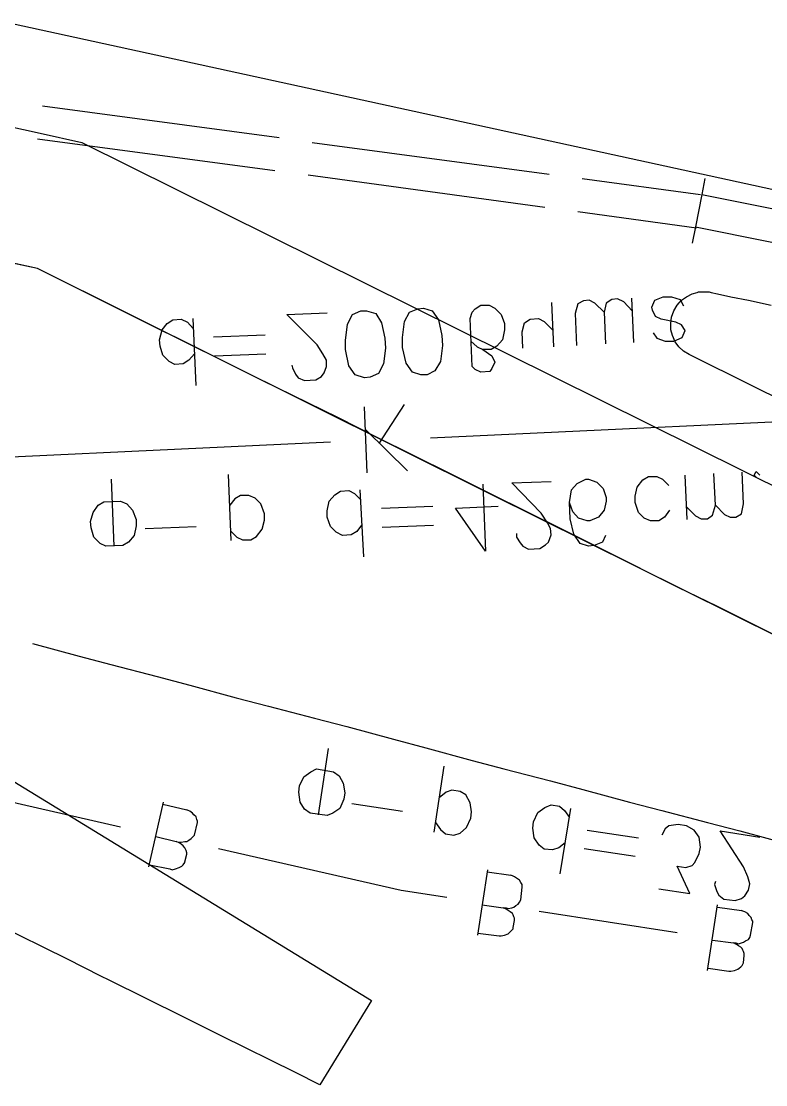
# Model space of a CAD drawing. Header units: metres. Extents: x 120 to 577, y 4 to 268.
# Drawn here: x 206.19 to 224.64, y 19.87 to 46.22 of the extents above; entities that cross this region are included whole.
import ezdxf

# ---------------------------------------------------------------- set-up
doc = ezdxf.new("R2010")
doc.units = ezdxf.units.M
for name, color, linetype in [('BOUNDARY', 7, 'Continuous'), ('BUILDING', 7, 'Continuous'), ('CURB', 7, 'Continuous'), ('ELECTR_CABLE', 7, 'Continuous'), ('GRASS', 7, 'Continuous'), ('SEWER', 7, 'Continuous'), ('WATER_PIPELINE', 7, 'Continuous')]:
    doc.layers.add(name, color=color, linetype=linetype)

msp = doc.modelspace()

# ---------------------------------------------------------------- linework, layer by layer
at = {"layer": 'BOUNDARY'}
msp.add_lwpolyline([(225.315, 30.785), (223.429, 31.728), (222.486, 32.182), (220.617, 33.125), (219.674, 33.597), (217.805, 34.522), (216.862, 34.994), (214.976, 35.92), (214.05, 36.391), (212.164, 37.317), (211.221, 37.788), (209.352, 38.714), (208.409, 39.186), (206.593, 40.094), (205.266, 40.373)], dxfattribs=at)
at = {"layer": 'BUILDING'}
msp.add_lwpolyline([(151.407, 60.816), (214.874, 21.957), (213.594, 19.866), (212.991, 20.168), (211.148, 21.081), (211.097, 21.106), (210.204, 21.553), (208.368, 22.454), (208.167, 22.554), (207.341, 22.975), (205.556, 23.851)], dxfattribs=at)
at = {"layer": 'CURB'}
msp.add_lwpolyline([(206.471, 30.802), (207.623, 30.488), (208.409, 30.278), (209.562, 29.981), (210.365, 29.772), (211.518, 29.458), (212.321, 29.248), (213.457, 28.951), (214.26, 28.741), (215.413, 28.427), (216.216, 28.218), (217.369, 27.903), (218.155, 27.694), (219.307, 27.397), (220.111, 27.187), (221.263, 26.873), (222.067, 26.663), (223.202, 26.366), (224.005, 26.157), (225.158, 25.842)], dxfattribs=at)
at = {"layer": 'ELECTR_CABLE'}
for points in [[(206.715, 44.128), (212.583, 43.342)], [(206.593, 43.307), (212.479, 42.521)], [(213.404, 43.22), (219.272, 42.434)], [(213.299, 42.417), (219.168, 41.613)], [(220.093, 42.329), (223.027, 41.928)], [(223.132, 42.329), (223.062, 41.928), (223.062, 41.928), (222.905, 41.124), (222.905, 41.124), (222.818, 40.722)], [(223.062, 41.928), (235.847, 39.378)], [(219.989, 41.508), (222.923, 41.107)], [(222.905, 41.124), (235.689, 38.557)]]:
    msp.add_lwpolyline(points, dxfattribs=at)
at = {"layer": 'GRASS'}
for points in [[(259.127, 87.162), (255.6, 70.36), (251.129, 49.123), (250.639, 46.538), (249.522, 40.6), (248.771, 36.583), (231.463, 40.6), (204.218, 46.538)], [(199.52, 45.019), (206.663, 43.447), (207.693, 43.22), (225.245, 34.505)], [(238.222, 24.375), (217.823, 34.505), (206.593, 40.094), (202.925, 40.897)], [(231.079, 33.824), (222.958, 37.858), (222.748, 37.963), (222.608, 38.05), (222.486, 38.155), (222.399, 38.277), (222.329, 38.435), (222.294, 38.574), (222.294, 38.731), (222.311, 38.889), (222.364, 39.046), (222.451, 39.186), (222.556, 39.308), (222.678, 39.395), (222.818, 39.465), (222.94, 39.5), (222.975, 39.517), (223.237, 39.517), (223.289, 39.5), (223.447, 39.465), (223.778, 39.395), (224.215, 39.308), (224.774, 39.186)]]:
    msp.add_lwpolyline(points, dxfattribs=at)
at = {"layer": 'SEWER'}
for points in [[(220.635, 39.011), (220.408, 39.238), (220.408, 39.238), (220.268, 39.308), (220.268, 39.308), (220.128, 39.29), (220.128, 39.29), (219.989, 39.22), (219.989, 39.22), (219.919, 38.976), (219.919, 38.976), (219.954, 38.19)], [(221.333, 39.046), (221.124, 39.273), (221.124, 39.273), (220.967, 39.343), (220.967, 39.343), (220.827, 39.325), (220.827, 39.325), (220.687, 39.238), (220.687, 39.238), (220.635, 39.011), (220.635, 39.011), (220.67, 38.225)], [(221.316, 39.36), (221.368, 38.26)], [(221.857, 38.504), (221.945, 38.365), (221.945, 38.365), (222.154, 38.295), (222.154, 38.295), (222.364, 38.295), (222.364, 38.295), (222.573, 38.382), (222.573, 38.382), (222.643, 38.557), (222.643, 38.557), (222.556, 38.697), (222.556, 38.697), (222.416, 38.766), (222.416, 38.766), (222.049, 38.836), (222.049, 38.836), (221.91, 38.906), (221.91, 38.906), (221.84, 39.063), (221.84, 39.063), (221.822, 39.133), (221.822, 39.133), (221.892, 39.308), (221.892, 39.308), (222.102, 39.395), (222.102, 39.395), (222.311, 39.395), (222.311, 39.395), (222.521, 39.325), (222.521, 39.325), (222.608, 39.168)], [(214.697, 37.387), (214.47, 37.457), (214.47, 37.457), (214.312, 37.684), (214.312, 37.684), (214.225, 38.085), (214.225, 38.085), (214.225, 38.312), (214.225, 38.312), (214.277, 38.714), (214.277, 38.714), (214.4, 38.959), (214.4, 38.959), (214.609, 39.046), (214.609, 39.046), (214.749, 39.046), (214.749, 39.046), (214.976, 38.976), (214.976, 38.976), (215.116, 38.749), (215.116, 38.749), (215.203, 38.365), (215.203, 38.365), (215.221, 38.12), (215.221, 38.12), (215.168, 37.736), (215.168, 37.736), (215.046, 37.491), (215.046, 37.491), (214.836, 37.404), (214.836, 37.404), (214.697, 37.387)], [(216.094, 37.457), (215.884, 37.526), (215.884, 37.526), (215.727, 37.753), (215.727, 37.753), (215.64, 38.138), (215.64, 38.138), (215.64, 38.382), (215.64, 38.382), (215.692, 38.784), (215.692, 38.784), (215.814, 39.011), (215.814, 39.011), (216.024, 39.098), (216.024, 39.098), (216.164, 39.116), (216.164, 39.116), (216.373, 39.046), (216.373, 39.046), (216.53, 38.819), (216.53, 38.819), (216.618, 38.435), (216.618, 38.435), (216.635, 38.19), (216.635, 38.19), (216.583, 37.788), (216.583, 37.788), (216.443, 37.561), (216.443, 37.561), (216.251, 37.457), (216.251, 37.457), (216.094, 37.457)], [(217.334, 38.295), (217.491, 38.155), (217.491, 38.155), (217.631, 38.085), (217.631, 38.085), (217.858, 37.928), (217.858, 37.928), (217.928, 37.771), (217.928, 37.771), (217.858, 37.614), (217.858, 37.614), (217.805, 37.544), (217.805, 37.544), (217.578, 37.526), (217.578, 37.526), (217.439, 37.596), (217.439, 37.596), (217.369, 37.666), (217.369, 37.666), (217.316, 38.854), (217.316, 38.854), (217.369, 39.011), (217.369, 39.011), (217.439, 39.098), (217.439, 39.098), (217.578, 39.186), (217.578, 39.186), (217.788, 39.186), (217.788, 39.186), (217.928, 39.116), (217.928, 39.116), (218.085, 38.959), (218.085, 38.959), (218.172, 38.731), (218.172, 38.731), (218.172, 38.574), (218.172, 38.574), (218.12, 38.33), (218.12, 38.33), (217.98, 38.173), (217.98, 38.173), (217.84, 38.085), (217.84, 38.085), (217.631, 38.085)], [(219.395, 38.155), (219.342, 39.255)], [(210.488, 37.98), (210.348, 37.823), (210.348, 37.823), (210.208, 37.736), (210.208, 37.736), (209.999, 37.718), (209.999, 37.718), (209.859, 37.788), (209.859, 37.788), (209.702, 37.946), (209.702, 37.946), (209.632, 38.173), (209.632, 38.173), (209.614, 38.33), (209.614, 38.33), (209.684, 38.574), (209.684, 38.574), (209.806, 38.731), (209.806, 38.731), (209.946, 38.819), (209.946, 38.819), (210.156, 38.836), (210.156, 38.836), (210.313, 38.766), (210.313, 38.766), (210.453, 38.609)], [(210.522, 37.195), (210.453, 38.854)], [(212.898, 37.701), (212.915, 37.631), (212.915, 37.631), (212.985, 37.474), (212.985, 37.474), (213.055, 37.387), (213.055, 37.387), (213.212, 37.317), (213.212, 37.317), (213.492, 37.334), (213.492, 37.334), (213.631, 37.422), (213.631, 37.422), (213.701, 37.509), (213.701, 37.509), (213.754, 37.666), (213.754, 37.666), (213.754, 37.823), (213.754, 37.823), (213.666, 37.98), (213.666, 37.98), (213.526, 38.207), (213.526, 38.207), (212.775, 38.959), (212.775, 38.959), (213.771, 38.993)], [(218.626, 38.12), (218.609, 38.522), (218.609, 38.522), (218.661, 38.749), (218.661, 38.749), (218.801, 38.836), (218.801, 38.836), (219.01, 38.854), (219.01, 38.854), (219.15, 38.784), (219.15, 38.784), (219.377, 38.557)], [(210.959, 38.4), (212.234, 38.452)], [(210.977, 37.928), (212.252, 37.98)], [(214.766, 35.029), (214.697, 36.671)], [(215.063, 35.762), (215.692, 36.723)], [(216.338, 35.902), (228.319, 36.461)], [(214.732, 36.094), (215.762, 35.081)], [(201.895, 35.238), (213.858, 35.797)], [(224.425, 34.907), (224.355, 34.976), (224.355, 34.976), (224.407, 35.064), (224.407, 35.064), (224.494, 34.976)], [(208.497, 33.213), (208.427, 34.872)], [(211.396, 33.352), (211.326, 34.994)], [(218.469, 33.527), (218.469, 33.44), (218.469, 33.44), (218.556, 33.3), (218.556, 33.3), (218.626, 33.213), (218.626, 33.213), (218.766, 33.143), (218.766, 33.143), (219.045, 33.16), (219.045, 33.16), (219.185, 33.247), (219.185, 33.247), (219.255, 33.317), (219.255, 33.317), (219.325, 33.492), (219.325, 33.492), (219.307, 33.649), (219.307, 33.649), (219.238, 33.789), (219.238, 33.789), (219.08, 34.033), (219.08, 34.033), (218.347, 34.784), (218.347, 34.784), (219.325, 34.819)], [(220.67, 33.474), (220.6, 33.317), (220.6, 33.317), (220.39, 33.23), (220.39, 33.23), (220.25, 33.213), (220.25, 33.213), (220.041, 33.282), (220.041, 33.282), (219.884, 33.509), (219.884, 33.509), (219.796, 33.894), (219.796, 33.894), (219.779, 34.295), (219.779, 34.295), (219.831, 34.61), (219.831, 34.61), (219.971, 34.767), (219.971, 34.767), (220.181, 34.872), (220.181, 34.872), (220.25, 34.872), (220.25, 34.872), (220.46, 34.802), (220.46, 34.802), (220.617, 34.645), (220.617, 34.645), (220.687, 34.418), (220.687, 34.418), (220.687, 34.33), (220.687, 34.33), (220.635, 34.103), (220.635, 34.103), (220.495, 33.929), (220.495, 33.929), (220.285, 33.841), (220.285, 33.841), (220.216, 33.841), (220.216, 33.841), (220.006, 33.911), (220.006, 33.911), (219.866, 34.068), (219.866, 34.068), (219.779, 34.295)], [(222.259, 34.103), (222.137, 33.929), (222.137, 33.929), (221.997, 33.841), (221.997, 33.841), (221.787, 33.841), (221.787, 33.841), (221.63, 33.911), (221.63, 33.911), (221.49, 34.051), (221.49, 34.051), (221.403, 34.295), (221.403, 34.295), (221.403, 34.453), (221.403, 34.453), (221.456, 34.68), (221.456, 34.68), (221.595, 34.854), (221.595, 34.854), (221.735, 34.942), (221.735, 34.942), (221.945, 34.942), (221.945, 34.942), (222.084, 34.872), (222.084, 34.872), (222.241, 34.715)], [(222.696, 33.876), (222.643, 34.976)], [(222.678, 34.191), (222.905, 33.964), (222.905, 33.964), (223.045, 33.894), (223.045, 33.894), (223.202, 33.894), (223.202, 33.894), (223.324, 33.981), (223.324, 33.981), (223.394, 34.226), (223.394, 34.226), (223.359, 35.011)], [(223.394, 34.226), (223.621, 33.998), (223.621, 33.998), (223.761, 33.929), (223.761, 33.929), (223.901, 33.929), (223.901, 33.929), (224.04, 34.016), (224.04, 34.016), (224.093, 34.26), (224.093, 34.26), (224.058, 35.046)], [(214.627, 33.736), (214.505, 33.579), (214.505, 33.579), (214.365, 33.492), (214.365, 33.492), (214.155, 33.474), (214.155, 33.474), (213.998, 33.562), (213.998, 33.562), (213.858, 33.702), (213.858, 33.702), (213.771, 33.929), (213.771, 33.929), (213.771, 34.086), (213.771, 34.086), (213.823, 34.33), (213.823, 34.33), (213.963, 34.487), (213.963, 34.487), (214.103, 34.575), (214.103, 34.575), (214.312, 34.592), (214.312, 34.592), (214.452, 34.522), (214.452, 34.522), (214.609, 34.365)], [(214.679, 32.951), (214.592, 34.61)], [(217.631, 34.749), (217.701, 33.09), (217.701, 33.09), (216.95, 34.156), (216.95, 34.156), (218.015, 34.208)], [(208.706, 33.23), (208.287, 33.213), (208.287, 33.213), (208.147, 33.282), (208.147, 33.282), (207.99, 33.44), (207.99, 33.44), (207.92, 33.667), (207.92, 33.667), (207.903, 33.824), (207.903, 33.824), (207.973, 34.051), (207.973, 34.051), (208.095, 34.226), (208.095, 34.226), (208.235, 34.313), (208.235, 34.313), (208.654, 34.33), (208.654, 34.33), (208.811, 34.26), (208.811, 34.26), (208.951, 34.103), (208.951, 34.103), (209.038, 33.876), (209.038, 33.876), (209.038, 33.719), (209.038, 33.719), (208.986, 33.474), (208.986, 33.474), (208.846, 33.317), (208.846, 33.317), (208.706, 33.23)], [(211.378, 33.597), (211.535, 33.44), (211.535, 33.44), (211.675, 33.37), (211.675, 33.37), (211.885, 33.37), (211.885, 33.37), (212.024, 33.457), (212.024, 33.457), (212.164, 33.632), (212.164, 33.632), (212.217, 33.859), (212.217, 33.859), (212.217, 34.016), (212.217, 34.016), (212.129, 34.26), (212.129, 34.26), (211.99, 34.4), (211.99, 34.4), (211.832, 34.47), (211.832, 34.47), (211.623, 34.47), (211.623, 34.47), (211.483, 34.383), (211.483, 34.383), (211.361, 34.226)], [(215.116, 34.156), (216.391, 34.208)], [(215.133, 33.684), (216.408, 33.736)], [(209.265, 33.649), (210.522, 33.702)]]:
    msp.add_lwpolyline(points, dxfattribs=at)
at = {"layer": 'WATER_PIPELINE'}
for points in [[(213.561, 26.558), (213.806, 28.2)], [(213.771, 26.541), (213.352, 26.593), (213.352, 26.593), (213.212, 26.698), (213.212, 26.698), (213.107, 26.873), (213.107, 26.873), (213.072, 27.117), (213.072, 27.117), (213.09, 27.274), (213.09, 27.274), (213.195, 27.501), (213.195, 27.501), (213.369, 27.624), (213.369, 27.624), (213.509, 27.694), (213.509, 27.694), (213.928, 27.624), (213.928, 27.624), (214.068, 27.519), (214.068, 27.519), (214.173, 27.344), (214.173, 27.344), (214.208, 27.1), (214.208, 27.1), (214.19, 26.943), (214.19, 26.943), (214.085, 26.716), (214.085, 26.716), (213.911, 26.593), (213.911, 26.593), (213.771, 26.541)], [(216.426, 26.122), (216.67, 27.763)], [(204.13, 27.292), (208.654, 26.261)], [(216.461, 26.366), (216.583, 26.192), (216.583, 26.192), (216.705, 26.087), (216.705, 26.087), (216.915, 26.052), (216.915, 26.052), (217.072, 26.104), (217.072, 26.104), (217.229, 26.244), (217.229, 26.244), (217.334, 26.471), (217.334, 26.471), (217.351, 26.628), (217.351, 26.628), (217.316, 26.855), (217.316, 26.855), (217.212, 27.047), (217.212, 27.047), (217.072, 27.135), (217.072, 27.135), (216.862, 27.17), (216.862, 27.17), (216.723, 27.117), (216.723, 27.117), (216.548, 26.978)], [(209.352, 25.266), (209.719, 26.873)], [(209.37, 25.318), (209.876, 25.214), (209.876, 25.214), (209.929, 25.196), (209.929, 25.196), (210.016, 25.214), (210.016, 25.214), (210.103, 25.248), (210.103, 25.248), (210.138, 25.266), (210.138, 25.266), (210.173, 25.283), (210.173, 25.283), (210.208, 25.318), (210.208, 25.318), (210.243, 25.371), (210.243, 25.371), (210.243, 25.388), (210.243, 25.388), (210.295, 25.58), (210.295, 25.58), (210.295, 25.615), (210.295, 25.615), (210.278, 25.668), (210.278, 25.668), (210.261, 25.703), (210.261, 25.703), (210.243, 25.738), (210.243, 25.738), (210.208, 25.79), (210.208, 25.79), (210.156, 25.825), (210.156, 25.825), (210.103, 25.86), (210.103, 25.86), (210.033, 25.895), (210.033, 25.895), (210.103, 25.877), (210.103, 25.877), (210.156, 25.877), (210.156, 25.877), (210.243, 25.895), (210.243, 25.895), (210.295, 25.895), (210.295, 25.895), (210.348, 25.93), (210.348, 25.93), (210.4, 25.965), (210.4, 25.965), (210.453, 26.017), (210.453, 26.017), (210.488, 26.052), (210.488, 26.052), (210.557, 26.366), (210.557, 26.366), (210.557, 26.401), (210.557, 26.401), (210.54, 26.436), (210.54, 26.436), (210.522, 26.506), (210.522, 26.506), (210.47, 26.558), (210.47, 26.558), (210.435, 26.593), (210.435, 26.593), (210.365, 26.646), (210.365, 26.646), (210.33, 26.663), (210.33, 26.663), (210.295, 26.681)], [(209.702, 26.82), (210.295, 26.681)], [(214.382, 26.838), (215.64, 26.646)], [(219.674, 25.86), (219.517, 25.738), (219.517, 25.738), (219.36, 25.685), (219.36, 25.685), (219.15, 25.703), (219.15, 25.703), (219.028, 25.807), (219.028, 25.807), (218.906, 25.982), (218.906, 25.982), (218.871, 26.227), (218.871, 26.227), (218.888, 26.384), (218.888, 26.384), (218.993, 26.611), (218.993, 26.611), (219.168, 26.733), (219.168, 26.733), (219.325, 26.803), (219.325, 26.803), (219.534, 26.768), (219.534, 26.768), (219.657, 26.663), (219.657, 26.663), (219.779, 26.489)], [(219.552, 25.091), (219.814, 26.716)], [(220.216, 26.174), (221.49, 25.982)], [(221.997, 24.725), (222.765, 24.602), (222.765, 24.602), (222.451, 25.283), (222.451, 25.283), (222.661, 25.248), (222.661, 25.248), (222.818, 25.301), (222.818, 25.301), (222.888, 25.371), (222.888, 25.371), (222.992, 25.598), (222.992, 25.598), (223.027, 25.755), (223.027, 25.755), (222.992, 26), (222.992, 26), (222.87, 26.174), (222.87, 26.174), (222.678, 26.279), (222.678, 26.279), (222.469, 26.314), (222.469, 26.314), (222.241, 26.279), (222.241, 26.279), (222.154, 26.209), (222.154, 26.209), (222.067, 26.052)], [(223.394, 24.899), (223.377, 24.829), (223.377, 24.829), (223.429, 24.655), (223.429, 24.655), (223.481, 24.567), (223.481, 24.567), (223.604, 24.463), (223.604, 24.463), (223.883, 24.428), (223.883, 24.428), (224.04, 24.48), (224.04, 24.48), (224.128, 24.55), (224.128, 24.55), (224.215, 24.69), (224.215, 24.69), (224.25, 24.847), (224.25, 24.847), (224.198, 25.021), (224.198, 25.021), (224.093, 25.266), (224.093, 25.266), (223.516, 26.157), (223.516, 26.157), (224.494, 26)], [(209.527, 26.017), (210.033, 25.895)], [(211.081, 25.72), (215.605, 24.69), (215.605, 24.69), (216.74, 24.515)], [(220.146, 25.72), (221.403, 25.528)], [(217.508, 23.572), (217.753, 25.196)], [(217.508, 23.624), (218.032, 23.554), (218.032, 23.554), (218.085, 23.554), (218.085, 23.554), (218.172, 23.572), (218.172, 23.572), (218.259, 23.607), (218.259, 23.607), (218.277, 23.624), (218.277, 23.624), (218.312, 23.659), (218.312, 23.659), (218.347, 23.694), (218.347, 23.694), (218.382, 23.729), (218.382, 23.729), (218.382, 23.764), (218.382, 23.764), (218.417, 23.939), (218.417, 23.939), (218.417, 23.991), (218.417, 23.991), (218.399, 24.026), (218.399, 24.026), (218.382, 24.078), (218.382, 24.078), (218.364, 24.113), (218.364, 24.113), (218.312, 24.148), (218.312, 24.148), (218.259, 24.183), (218.259, 24.183), (218.207, 24.218), (218.207, 24.218), (218.137, 24.253), (218.137, 24.253), (218.207, 24.253), (218.207, 24.253), (218.259, 24.236), (218.259, 24.236), (218.347, 24.253), (218.347, 24.253), (218.399, 24.27), (218.399, 24.27), (218.452, 24.305), (218.452, 24.305), (218.504, 24.34), (218.504, 24.34), (218.539, 24.393), (218.539, 24.393), (218.574, 24.445), (218.574, 24.445), (218.609, 24.759), (218.609, 24.759), (218.609, 24.794), (218.609, 24.794), (218.609, 24.829), (218.609, 24.829), (218.574, 24.882), (218.574, 24.882), (218.539, 24.934), (218.539, 24.934), (218.487, 24.969), (218.487, 24.969), (218.417, 25.021), (218.417, 25.021), (218.382, 25.039), (218.382, 25.039), (218.329, 25.056)], [(217.736, 25.144), (218.329, 25.056)], [(217.613, 24.323), (218.137, 24.253)], [(223.202, 22.699), (223.447, 24.323)], [(223.447, 24.27), (224.04, 24.183)], [(219.028, 24.166), (222.451, 23.642)], [(223.22, 22.751), (223.726, 22.681), (223.726, 22.681), (223.778, 22.681), (223.778, 22.681), (223.866, 22.699), (223.866, 22.699), (223.953, 22.734), (223.953, 22.734), (223.988, 22.751), (223.988, 22.751), (224.023, 22.786), (224.023, 22.786), (224.058, 22.821), (224.058, 22.821), (224.075, 22.856), (224.075, 22.856), (224.093, 22.891), (224.093, 22.891), (224.11, 23.065), (224.11, 23.065), (224.11, 23.118), (224.11, 23.118), (224.093, 23.17), (224.093, 23.17), (224.075, 23.205), (224.075, 23.205), (224.058, 23.24), (224.058, 23.24), (224.023, 23.275), (224.023, 23.275), (223.971, 23.31), (223.971, 23.31), (223.918, 23.345), (223.918, 23.345), (223.848, 23.38), (223.848, 23.38), (223.901, 23.38), (223.901, 23.38), (223.971, 23.362), (223.971, 23.362), (224.04, 23.38), (224.04, 23.38), (224.093, 23.397), (224.093, 23.397), (224.145, 23.432), (224.145, 23.432), (224.215, 23.467), (224.215, 23.467), (224.25, 23.519), (224.25, 23.519), (224.267, 23.572), (224.267, 23.572), (224.32, 23.886), (224.32, 23.886), (224.32, 23.921), (224.32, 23.921), (224.302, 23.956), (224.302, 23.956), (224.285, 24.008), (224.285, 24.008), (224.232, 24.061), (224.232, 24.061), (224.198, 24.113), (224.198, 24.113), (224.128, 24.148), (224.128, 24.148), (224.075, 24.166), (224.075, 24.166), (224.04, 24.183)], [(223.324, 23.45), (223.848, 23.38)]]:
    msp.add_lwpolyline(points, dxfattribs=at)

doc.saveas('drawing.dxf')
